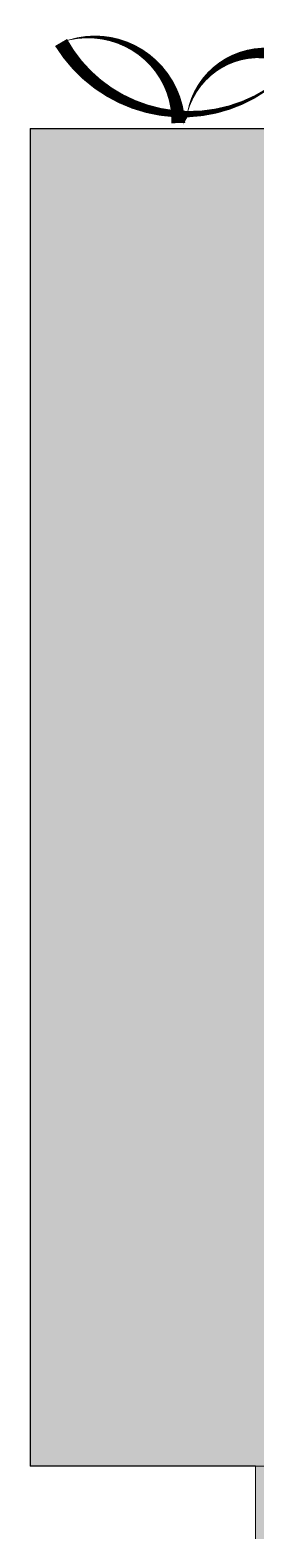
# Model space of a CAD drawing. Header units: metres. Extents: x -442 to 316, y -503 to 125.
# Drawn here: x 108.14 to 108.95, y -268.62 to -263.23 of the extents above; entities that cross this region are included whole.
import ezdxf

# ---------------------------------------------------------------- set-up
doc = ezdxf.new("R2010")
doc.units = ezdxf.units.M
for name, color, linetype in [('SRAFY', 3, 'Continuous'), ('zariz.predmety', 203, 'Continuous'), ('ZDIVO', 1, 'Continuous')]:
    doc.layers.add(name, color=color, linetype=linetype)

msp = doc.modelspace()

# ---------------------------------------------------------------- hatches: boundary and pattern name
at = {"layer": 'SRAFY', "linetype": 'Continuous', "lineweight": 0}
msp.add_hatch(color=252, dxfattribs=at).paths.add_polyline_path([(108.953033, -268.385551), (108.953033, -269.685551), (112.393033, -269.685551), (112.393033, -268.385551)])
at = {"layer": 'ZDIVO', "linetype": 'Continuous', "lineweight": 0}
h = msp.add_hatch(color=35, dxfattribs=at)
h.dxf.hatch_style = 1
h.paths.add_polyline_path([(119.613167, -263.585551), (108.143033, -263.585551), (108.143033, -268.385551), (119.613167, -268.385551)])
h.paths.add_polyline_path([(113.471549, -266.059573, -1), (110.219593, -266.059573, -1)], flags=16)

# ---------------------------------------------------------------- linework, layer by layer
at = {"layer": 'SRAFY', "linetype": 'Continuous'}
for p, q in [((108.143033, -263.585551), (108.143033, -268.385551)), ((108.143033, -263.585551), (119.613167, -263.585551)), ((108.953033, -268.385551), (108.143033, -268.385551))]:
    msp.add_line(p, q, dxfattribs=at)
at = {"layer": 'SRAFY', "linetype": 'Continuous', "lineweight": 0}
for p, q in [((115.193033, -263.585551), (108.143033, -263.585551)), ((108.369677, -268.385551), (119.613167, -268.385551)), ((108.953033, -268.385551), (108.953033, -269.685551))]:
    msp.add_line(p, q, dxfattribs=at)
at = {"layer": 'zariz.predmety', "color": 253, "linetype": 'Continuous', "ltscale": 0.001}
msp.add_lwpolyline([(108.254457, -263.276933, 0, 0, -0.52056705), (108.254457, -263.276933, 0, 0.05, -0.52056705), (108.675378, -263.566368, 0, 0.05, -0.52056705), (108.70392, -263.552616, 0, 0.05, -0.52056705), (109.103708, -263.345936, 0, 0.05, -0.52056705), (108.254457, -263.276933, 0.05, 0.05, 0)], format="xyseb", close=True, dxfattribs=at)

doc.saveas('drawing.dxf')
